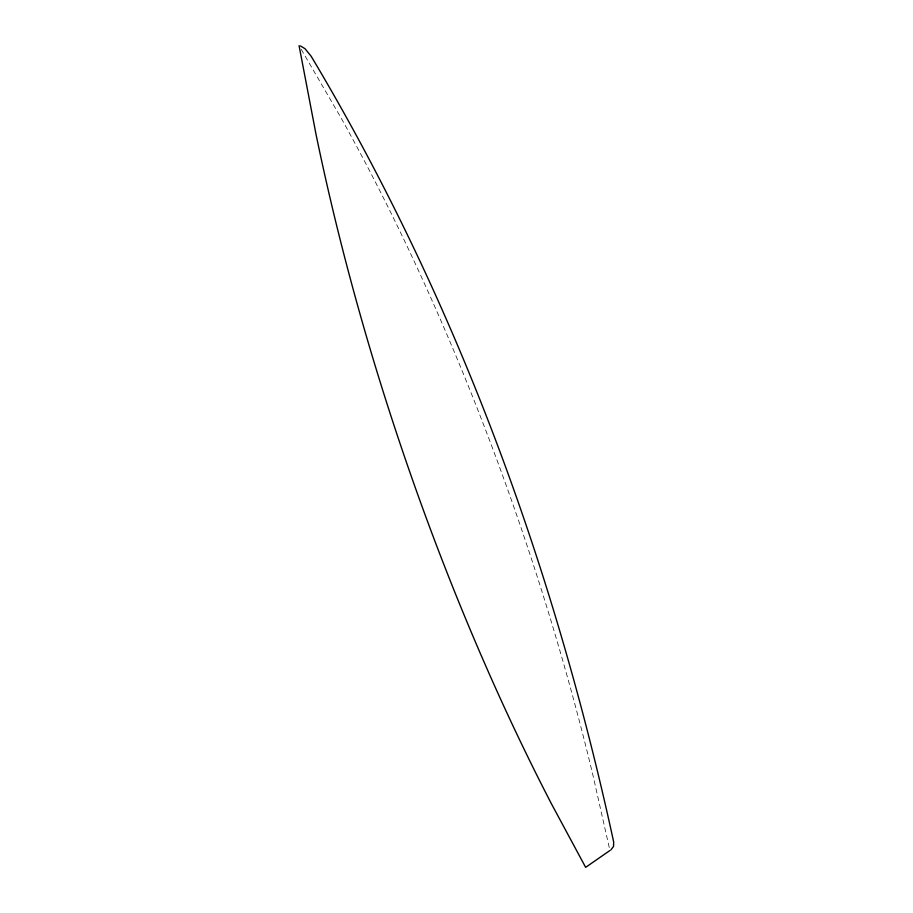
<?xml version="1.0" encoding="UTF-8"?>
<svg xmlns="http://www.w3.org/2000/svg" width="913" height="913" viewBox="0 0 913 913"><rect width="100%" height="100%" fill="white"/><g stroke="black" fill="none" stroke-linecap="round" stroke-linejoin="round"><path stroke-width="0.68" stroke-dasharray="4.57 3.42" d="M301.187 49.302L340.777 117.412A967.666 332.241 71.7 0 1 592.914 775.103L609.302 847.778"/><path stroke-width="1.37" d="M610.9 849.889L613.525 846.419L613.696 842.048C554.02 566.87 455.941 298.437 311.196 56.321L305.033 48.72L300.468 45.935M609.918 850.517L585.644 867.35L551.372 803.68A954.838 327.835 71.7 0 1 315.955 133.983L299.065 45.65"/></g></svg>
